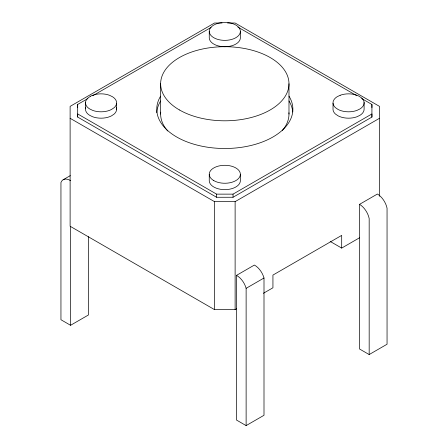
<?xml version="1.0" encoding="UTF-8"?>
<svg xmlns="http://www.w3.org/2000/svg" width="448" height="448" viewBox="0 0 448 448"><rect width="100%" height="100%" fill="white"/><g stroke="black" fill="none" stroke-linecap="round" stroke-linejoin="round"><path stroke-width="0.67" d="M87.942 98.515L77.678 104.44L77.694 117.074L216.602 197.271L233.033 197.26L371.924 117.074L371.924 104.468L361.659 98.538M92.775 95.726L211.126 27.401M63.146 179.754L70.297 175.627M77.694 117.074L77.694 113.943L216.602 194.141L233.033 194.135L371.924 113.943L371.924 117.074M70.118 118.289L214.497 201.645L235.122 201.645L379.501 118.289M70.577 180.628A13.994 8.081 60 0 0 60.95 182.459L60.95 319.732L70.577 325.293L88.452 314.972L88.452 236.628M236.499 275.38L254.374 265.059A13.994 8.081 60 0 1 264.001 278.006L264.001 415.279L246.126 425.6L236.499 420.045L236.499 275.38A13.994 8.081 60 0 1 246.126 288.327L246.126 425.6M359.548 204.338L377.423 194.018A14.381 8.305 60 0 1 387.05 208.186L387.05 344.238L369.174 354.558L359.548 348.998L359.548 204.338A14.381 8.305 60 0 1 369.174 218.506L369.174 354.558M246.126 288.327L264.001 278.006M222.062 23.022L214.497 23.022L70.118 106.378L70.118 226.257L214.497 309.613L235.122 309.613L236.499 308.818M263.357 293.311L272.938 287.784L272.938 275.078L341.69 235.385L341.69 248.086L330.204 241.455M341.69 248.086L359.548 237.776M227.562 23.022L235.122 23.022L379.501 106.378L379.501 196.302M237.849 27.059L356.826 95.749M371.924 104.468L371.924 107.593M364.106 102.413L364.106 108.791A15.557 8.982 0 0 1 360.063 115.254L356.961 116.766A15.557 8.982 0 0 1 338.083 115.842L335.468 114.05A15.557 8.982 0 0 1 333.026 109.62L333.026 103.247M288.982 83.754L288.982 114.061M240.369 31.382A15.557 8.982 0 0 1 217.034 39.161A15.557 8.982 0 0 1 217.034 23.604A15.557 8.982 0 0 1 240.369 31.382L240.369 37.755A15.557 8.982 0 0 1 224.812 46.738A15.557 8.982 0 0 1 209.255 37.755L209.255 31.382M240.369 174.278L240.369 180.656A15.557 8.982 0 0 1 224.812 189.638A15.557 8.982 0 0 1 209.255 180.656L209.255 174.278M235.122 201.645L235.122 309.613M233.033 194.135L233.033 197.26M216.602 194.141L216.602 197.271M214.497 201.645L214.497 309.613M160.636 83.754L160.636 114.061M116.592 103.258L116.592 109.631M85.518 102.402L85.518 108.78M77.678 104.44L77.678 107.57M70.577 226.66L70.577 325.293M116.256 107.296A15.557 8.982 0 0 1 114.145 114.061L111.518 115.853A15.557 8.982 0 0 1 92.646 116.76L89.544 115.248A15.557 8.982 0 0 1 85.747 107.61M289.01 96.158A68.062 39.295 0 0 1 224.812 148.501A68.062 39.295 0 0 1 160.614 96.158M156.789 112.7A68.062 39.295 0 0 1 160.614 101.013M289.01 101.013A68.062 39.295 0 0 1 292.779 112.017M288.943 112.778A64.17 37.05 0 0 1 282.358 130.458M167.737 131.001A64.17 37.05 0 0 1 160.726 112.134M90.591 96.186L87.97 97.972A15.557 8.982 0 0 0 89.544 108.87L92.646 110.387A15.557 8.982 0 0 0 111.518 109.474L114.145 107.688A15.557 8.982 0 0 0 112.566 96.79L109.469 95.273A15.557 8.982 0 0 0 90.591 96.186M340.172 95.267L337.064 96.779A15.557 8.982 0 0 0 335.468 107.677L338.083 109.469A15.557 8.982 0 0 0 356.961 110.393L360.063 108.881A15.557 8.982 0 0 0 361.659 97.983L359.044 96.191A15.557 8.982 0 0 0 340.172 95.267M213.808 180.628A15.557 8.982 0 0 0 239.837 176.602A15.557 8.982 0 0 0 220.786 165.603A15.557 8.982 0 0 0 213.808 180.628M179.435 109.95A64.17 37.05 0 0 0 286.793 93.341A64.17 37.05 0 0 0 208.202 47.964A64.17 37.05 0 0 0 179.435 109.95"/></g></svg>
